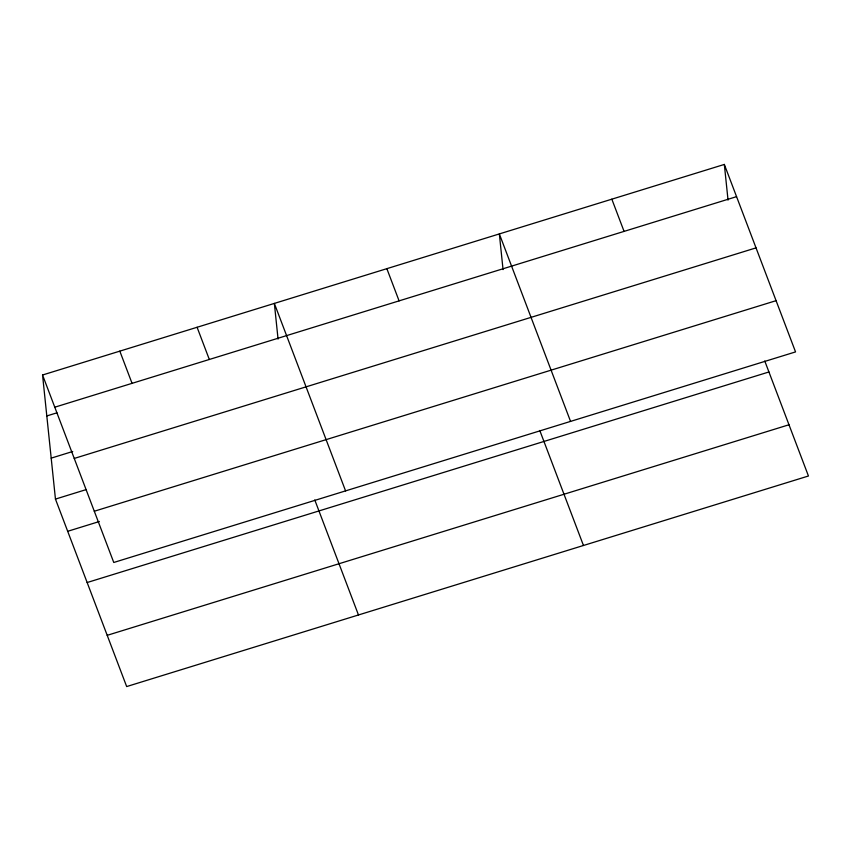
<?xml version="1.0" encoding="UTF-8"?>
<svg xmlns="http://www.w3.org/2000/svg" width="851" height="851" viewBox="0 0 851 851"><rect width="100%" height="100%" fill="white"/><g stroke="black" fill="none" stroke-linecap="round" stroke-linejoin="round"><path stroke-width="1.28" d="M42.55 375.004L724.329 164.434L795.547 351.91L113.768 562.479L42.55 375.004L55.453 499.09L126.671 686.566L808.45 475.996L764.762 360.994M54.783 407.204L736.562 196.645M46.805 415.948L56.943 412.82M51.198 458.136L72.729 451.487M74.25 458.444L756.028 247.875M55.453 499.09L85.855 489.697M94.301 511.238L776.08 300.669M67.686 531.301L99.354 521.514M87.153 582.531L768.932 371.972M107.205 635.325L788.983 424.766M611.837 199.177L624.07 231.387M570.553 421.394L499.346 233.919L503.047 269.586M539.779 430.478L583.467 545.491M386.854 268.661L399.087 300.871M345.57 490.878L274.352 303.403L278.064 339.07M314.785 499.962L358.473 614.975M197.092 327.273L209.325 359.484M119.821 351.133L132.054 383.344M724.329 164.434L728.041 200.102"/></g></svg>
